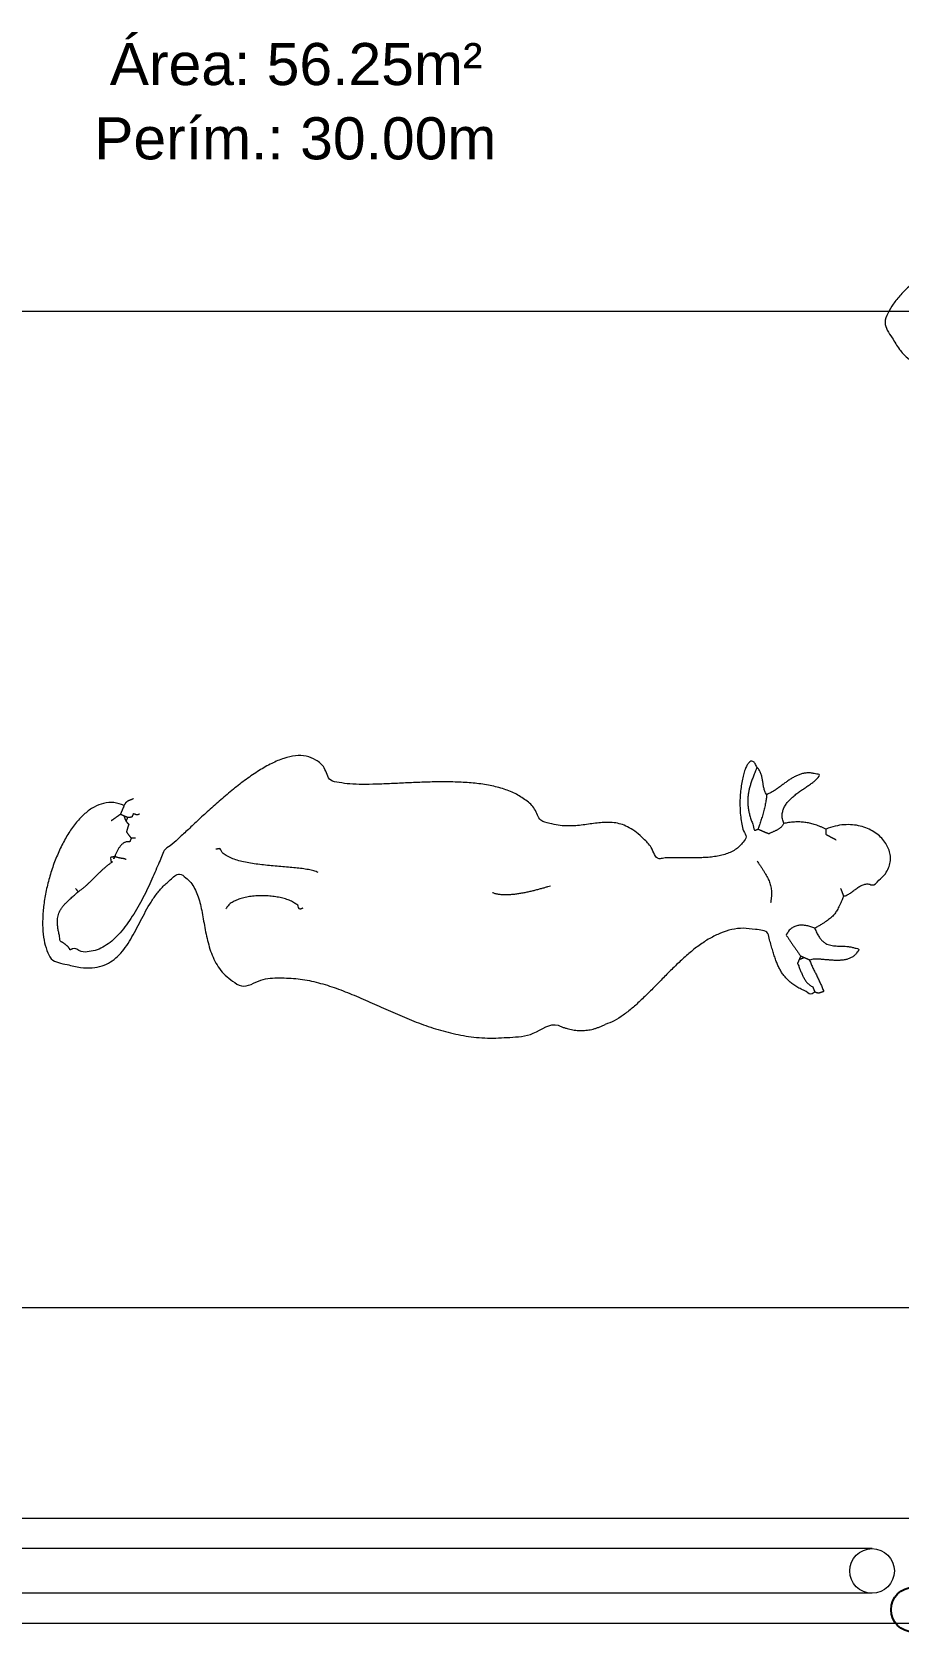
# Model space of a CAD drawing. Header units: metres. Extents: x 149 to 429, y -3 to 162.
# Drawn here: x 328.329 to 330.387, y 109.544 to 113.344 of the extents above; entities that cross this region are included whole.
import ezdxf

# ---------------------------------------------------------------- set-up
doc = ezdxf.new("R2010")
doc.units = ezdxf.units.M
doc.layers.add('1053_ARQ_BASE_MATADOURO_2_dwg', color=7, linetype='Continuous', lineweight=5, true_color=0x767676)
doc.layers.add('1053_ARQ_BASE_MATADOURO_dwg', color=7, linetype='Continuous', lineweight=5, true_color=0x767676)
doc.layers.add('A-COTAS', color=7, linetype='Continuous', lineweight=9)
doc.layers.add('A-PISO', color=7, linetype='Continuous', lineweight=5)
doc.styles.add('Arial_11', font='arial.ttf', dxfattribs={"height": 0.1})

# ---------------------------------------------------------------- blocks, each defined once
blk = doc.blocks.new('1053_ARQ_BASE_MATADOURO_dwg_arq geral tgov-4039641-TÉRREO 1_20 - Dependente 2')
at = {"layer": 'A-COTAS', "color": 253, "true_color": 0xaaaaaa}
blk.add_line((-12.3579, 29.4947), (5.2571, 29.4947), dxfattribs=at)
blk = doc.blocks.new('1053_ARQ_BASE_MATADOURO_dwg-3625622-TÉRREO 1_20 - Dependente 2')
blk.add_blockref('1053_ARQ_BASE_MATADOURO_dwg_arq geral tgov-4039641-TÉRREO 1_20 - Dependente 2', (130.2098, 83.186))
blk = doc.blocks.new('1053_ARQ_BASE_MATADOURO_2_dwg-3637054-TÉRREO 1_20 - Dependente 2')
at = {"layer": 'A-PISO', "color": 253, "true_color": 0xaaaaaa, "flags": 128}
for points in [[(124.0431, 76.6282), (124.0431, 77.1282), (119.2931, 77.1282)], [(118.3931, 76.6282), (124.0431, 76.6282), (124.0431, 76.3782), (118.6431, 76.3782)], [(123.9181, 76.5562), (118.5181, 76.5562), (113.4431, 76.5562)], [(123.9181, 76.4502), (118.5181, 76.4502), (113.4431, 76.4502)]]:
    blk.add_lwpolyline(points, dxfattribs=at)
at = {"layer": 'A-PISO', "color": 253, "true_color": 0xaaaaaa}
blk.add_circle((123.9181, 76.5032), 0.053, dxfattribs=at)
at = {"layer": 'A-PISO', "color": 253, "lineweight": 25, "true_color": 0xaaaaaa}
blk.add_circle((124.0163, 76.4112), 0.053, dxfattribs=at)
at = {"layer": 'A-PISO', "color": 253, "true_color": 0xaaaaaa}
for points, knots in [([(124.3295, 79.6017), (124.3257, 79.6095), (124.3184, 79.6245), (124.299, 79.6409), (124.2758, 79.6509), (124.2492, 79.6551), (124.2203, 79.6544), (124.1895, 79.6494), (124.1576, 79.6405), (124.1254, 79.6284), (124.0936, 79.6134), (124.063, 79.596), (124.0344, 79.5768), (124.0085, 79.5562), (123.9863, 79.5347), (123.968, 79.5128), (123.9557, 79.491), (123.9435, 79.4621), (123.9656, 79.4336), (123.981, 79.405), (124.0005, 79.3841), (124.0207, 79.3701), (124.042, 79.3623), (124.0639, 79.3597), (124.0863, 79.3611), (124.1092, 79.3655), (124.1325, 79.3718), (124.1563, 79.3792), (124.1805, 79.3868), (124.2052, 79.3936), (124.23, 79.3986), (124.2559, 79.4016), (124.2796, 79.3987), (124.3086, 79.3998), (124.3107, 79.3767), (124.3113, 79.3605), (124.3075, 79.3438), (124.3009, 79.3275), (124.2921, 79.3113), (124.2816, 79.295), (124.2701, 79.2784), (124.2582, 79.2615), (124.2464, 79.2442), (124.2354, 79.2263), (124.2257, 79.2078), (124.2181, 79.1884), (124.2131, 79.1682), (124.2112, 79.1466), (124.2143, 79.1248), (124.2198, 79.0911), (124.266, 79.0834), (124.2982, 79.0516), (124.3287, 79.0195), (124.3529, 78.9827), (124.3738, 78.9433), (124.3919, 78.9016), (124.4087, 78.8583), (124.4253, 78.8139), (124.4426, 78.7692), (124.462, 78.7247), (124.4846, 78.681), (124.5115, 78.639), (124.5436, 78.5988), (124.5839, 78.5631), (124.6255, 78.5248), (124.6782, 78.5202), (124.6867, 78.4953), (124.69, 78.4885), (124.6933, 78.482), (124.697, 78.4758), (124.7009, 78.4699), (124.7051, 78.4643), (124.7095, 78.4591), (124.7143, 78.4541), (124.7193, 78.4494), (124.7247, 78.445), (124.7304, 78.4409), (124.7364, 78.437), (124.7428, 78.4334), (124.7496, 78.4301), (124.7567, 78.427), (124.7616, 78.4252), (124.7641, 78.4243)], [0, 0, 0, 0, 0.025699, 0.049728, 0.07429, 0.10075, 0.129617, 0.160848, 0.194061, 0.228689, 0.264061, 0.299459, 0.334136, 0.367371, 0.398482, 0.426901, 0.452272, 0.474673, 0.514601, 0.547499, 0.57497, 0.598786, 0.62075, 0.642358, 0.664566, 0.687782, 0.71202, 0.737049, 0.762543, 0.788164, 0.813673, 0.839001, 0.86438, 0.890422, 0.90764, 0.924078, 0.940734, 0.958191, 0.97666, 0.996106, 1.016342, 1.037112, 1.05814, 1.079183, 1.100079, 1.120793, 1.141489, 1.162566, 1.184704, 1.208798, 1.256755, 1.301685, 1.345355, 1.389026, 1.433445, 1.478912, 1.525429, 1.572822, 1.62087, 1.669398, 1.71839, 1.768076, 1.819015, 1.87216, 1.928838, 1.990677, 1.998433, 2.005974, 2.013321, 2.020506, 2.027557, 2.034511, 2.041399, 2.048262, 2.055135, 2.062058, 2.069072, 2.076212, 2.083517, 2.091025, 2.098768, 2.106779, 2.106779, 2.106779, 2.106779]), ([(123.6451, 78.4115), (123.6437, 78.4147), (123.6414, 78.42), (123.6363, 78.4261), (123.6298, 78.4267), (123.6247, 78.4222), (123.6203, 78.4152), (123.6161, 78.4054), (123.6124, 78.3933), (123.6092, 78.3792), (123.6067, 78.3634), (123.605, 78.3466), (123.6042, 78.3291), (123.6045, 78.3113), (123.6058, 78.2937), (123.609, 78.2768), (123.6115, 78.2608), (123.6226, 78.2467), (123.612, 78.234), (123.604, 78.2238), (123.5933, 78.2157), (123.5815, 78.2093), (123.5685, 78.2046), (123.5547, 78.2011), (123.5401, 78.1988), (123.525, 78.1974), (123.5096, 78.1967), (123.4942, 78.1965), (123.4789, 78.1966), (123.464, 78.1968), (123.4498, 78.197), (123.4362, 78.1966), (123.4241, 78.1967), (123.404, 78.1906), (123.3964, 78.223), (123.3767, 78.2404), (123.3597, 78.2571), (123.3426, 78.2683), (123.326, 78.2758), (123.3096, 78.2798), (123.2933, 78.2812), (123.2772, 78.2807), (123.261, 78.2788), (123.2445, 78.2764), (123.2276, 78.2741), (123.21, 78.2724), (123.1917, 78.2721), (123.1722, 78.2736), (123.1526, 78.2788), (123.126, 78.2835), (123.1196, 78.3145), (123.0962, 78.334), (123.0705, 78.3505), (123.04, 78.3619), (123.0065, 78.3698), (122.9704, 78.3746), (122.9324, 78.3769), (122.8934, 78.3773), (122.854, 78.3764), (122.8151, 78.3747), (122.7774, 78.3729), (122.7417, 78.3713), (122.7089, 78.3708), (122.6792, 78.3714), (122.655, 78.3751), (122.6259, 78.379), (122.6212, 78.4111), (122.5988, 78.4295), (122.5748, 78.4397), (122.5482, 78.44), (122.5205, 78.4334), (122.4915, 78.4209), (122.4617, 78.4038), (122.4314, 78.383), (122.4013, 78.3597), (122.3718, 78.3349), (122.3435, 78.3096), (122.3169, 78.2851), (122.2928, 78.2622), (122.271, 78.2427), (122.2544, 78.2257), (122.2358, 78.2163), (122.2313, 78.198), (122.2232, 78.1811), (122.2151, 78.1613), (122.2057, 78.1403), (122.1954, 78.1183), (122.1841, 78.096), (122.1718, 78.0739), (122.1586, 78.0526), (122.1445, 78.0326), (122.1295, 78.0146), (122.1135, 77.999), (122.0966, 77.9866), (122.0786, 77.9774), (122.0595, 77.9736), (122.0394, 77.9714), (122.0263, 77.9832), (122.0195, 77.9804), (122.0191, 77.9802), (122.0187, 77.98), (122.0183, 77.9799), (122.0179, 77.9797), (122.0175, 77.9795), (122.0172, 77.9793), (122.0168, 77.9792), (122.0164, 77.979), (122.0161, 77.9789), (122.0157, 77.9787), (122.0154, 77.9785), (122.015, 77.9784), (122.0147, 77.9782), (122.0144, 77.9781), (122.0136, 77.9777), (122.0135, 77.9797), (122.0125, 77.9808), (122.0116, 77.9823), (122.0104, 77.9837), (122.0092, 77.9852), (122.0078, 77.9866), (122.0063, 77.988), (122.0048, 77.9894), (122.0032, 77.9907), (122.0016, 77.9919), (122, 77.9931), (121.9983, 77.9942), (121.9967, 77.9953), (121.9951, 77.9962), (121.9936, 77.997), (121.9886, 77.9989), (121.9902, 78.0097), (121.9866, 78.0192), (121.9852, 78.0289), (121.9841, 78.0374), (121.9837, 78.0452), (121.9841, 78.0524), (121.9852, 78.059), (121.9871, 78.0652), (121.9898, 78.0712), (121.9934, 78.077), (121.9978, 78.0828), (122.0031, 78.0887), (122.0093, 78.0949), (122.0164, 78.1015), (122.0245, 78.1086), (122.0302, 78.1135), (122.0332, 78.1161)], [0, 0, 0, 0, 0.010571, 0.017391, 0.022385, 0.028342, 0.036587, 0.047233, 0.060042, 0.074659, 0.090698, 0.107753, 0.125424, 0.143316, 0.161054, 0.178295, 0.194748, 0.21021, 0.224137, 0.237373, 0.250457, 0.263771, 0.277541, 0.291838, 0.306638, 0.321832, 0.337274, 0.352767, 0.368104, 0.383062, 0.397417, 0.410944, 0.423437, 0.434721, 0.46711, 0.494451, 0.517657, 0.537695, 0.55555, 0.572131, 0.588182, 0.6042, 0.620474, 0.637125, 0.654211, 0.671801, 0.690047, 0.709226, 0.729793, 0.752353, 0.782482, 0.8118, 0.842065, 0.874258, 0.908691, 0.945222, 0.983418, 1.02268, 1.062299, 1.101512, 1.139512, 1.175493, 1.208652, 1.238246, 1.263653, 1.284556, 1.317568, 1.344515, 1.369067, 1.39451, 1.422718, 1.454239, 1.488817, 1.525777, 1.564219, 1.60313, 1.641415, 1.677951, 1.711577, 1.741137, 1.765473, 1.783491, 1.799781, 1.81892, 1.840364, 1.863581, 1.88804, 1.913229, 1.938654, 1.96385, 1.988389, 2.01192, 2.034187, 2.055107, 2.074846, 2.093951, 2.113399, 2.134528, 2.134965, 2.135398, 2.135826, 2.13625, 2.136667, 2.13708, 2.137486, 2.137889, 2.138282, 2.138674, 2.139058, 2.139438, 2.139811, 2.140179, 2.140539, 2.140898, 2.142452, 2.144111, 2.145868, 2.147714, 2.149633, 2.151615, 2.153639, 2.155694, 2.157757, 2.159812, 2.16184, 2.163826, 2.165749, 2.167591, 2.169333, 2.170961, 2.182965, 2.193684, 2.203252, 2.211814, 2.219538, 2.226609, 2.233243, 2.239673, 2.246143, 2.252884, 2.260107, 2.267989, 2.276689, 2.286336, 2.297054, 2.308948, 2.308948, 2.308948, 2.308948]), ([(123.6451, 78.4115), (123.6436, 78.4079), (123.6406, 78.401), (123.6365, 78.3908), (123.6328, 78.3812), (123.6297, 78.372), (123.6271, 78.3631), (123.6251, 78.3545), (123.6237, 78.3461), (123.6229, 78.3377), (123.6227, 78.3293), (123.6232, 78.3207), (123.6243, 78.312), (123.6261, 78.3029), (123.6288, 78.2936), (123.6318, 78.2831), (123.6369, 78.2753), (123.6371, 78.2607), (123.6411, 78.2624), (123.6414, 78.2625), (123.6418, 78.2627), (123.6422, 78.2628), (123.6425, 78.263), (123.6429, 78.2631), (123.6433, 78.2633), (123.6437, 78.2634), (123.6441, 78.2636), (123.6445, 78.2637), (123.6449, 78.2639), (123.6453, 78.2641), (123.6457, 78.2642), (123.6461, 78.2644), (123.6465, 78.2645), (123.6468, 78.2647), (123.6469, 78.2647)], [0, 0, 0, 0, 0.0117195, 0.0226729, 0.032948, 0.042629, 0.0518187, 0.0606169, 0.0691427, 0.0775195, 0.0858853, 0.0943764, 0.1031379, 0.1123121, 0.1220337, 0.1324326, 0.1436315, 0.155747, 0.1561034, 0.1564727, 0.1568495, 0.1572393, 0.1576347, 0.1580393, 0.1584495, 0.158869, 0.1592904, 0.1597173, 0.1601479, 0.1605841, 0.1610222, 0.1614621, 0.161902, 0.1623475, 0.1623475, 0.1623475, 0.1623475]), ([(123.6675, 78.3466), (123.6668, 78.3479), (123.6653, 78.3506), (123.6636, 78.3547), (123.6622, 78.3589), (123.6611, 78.3631), (123.6602, 78.3674), (123.6595, 78.3716), (123.6588, 78.3759), (123.6582, 78.3802), (123.6575, 78.3844), (123.6566, 78.3886), (123.6556, 78.3927), (123.6543, 78.3967), (123.6527, 78.4007), (123.6507, 78.4045), (123.6482, 78.4082), (123.6462, 78.4104), (123.6451, 78.4115)], [0, 0, 0, 0, 0.00454523, 0.0089928, 0.01338563, 0.01775066, 0.02210137, 0.02644314, 0.03077251, 0.03508499, 0.03937227, 0.04363078, 0.04786344, 0.0520829, 0.05631649, 0.06060731, 0.06501681, 0.06962195, 0.06962195, 0.06962195, 0.06962195]), ([(123.7084, 78.2784), (123.7072, 78.2819), (123.7049, 78.2887), (123.7044, 78.2991), (123.7061, 78.3088), (123.7098, 78.3177), (123.7151, 78.326), (123.7217, 78.3336), (123.7292, 78.3408), (123.7374, 78.3476), (123.7461, 78.354), (123.7548, 78.36), (123.7633, 78.3658), (123.7714, 78.3714), (123.7787, 78.3767), (123.7852, 78.382), (123.7895, 78.3869), (123.7963, 78.3948), (123.7826, 78.3959), (123.7748, 78.3983), (123.7655, 78.3986), (123.757, 78.3977), (123.7488, 78.3956), (123.7409, 78.3926), (123.7332, 78.3888), (123.7257, 78.3844), (123.7184, 78.3795), (123.7112, 78.3744), (123.7041, 78.3691), (123.697, 78.3638), (123.6898, 78.3588), (123.6825, 78.3541), (123.6752, 78.3499), (123.67, 78.3477), (123.6675, 78.3466)], [0, 0, 0, 0, 0.011231, 0.0213345, 0.0308988, 0.0403986, 0.0501251, 0.0602117, 0.0706467, 0.0813397, 0.0921256, 0.1028194, 0.1132093, 0.1230803, 0.1322112, 0.1404225, 0.1475837, 0.1537046, 0.1639829, 0.1733994, 0.1822451, 0.1907688, 0.1991799, 0.2076115, 0.2161478, 0.2248129, 0.2336041, 0.2424777, 0.251381, 0.2602504, 0.2690294, 0.2776637, 0.286126, 0.2944156, 0.2944156, 0.2944156, 0.2944156]), ([(122.1425, 78.3212), (122.1343, 78.324), (122.1184, 78.3294), (122.0931, 78.3272), (122.0697, 78.3177), (122.0481, 78.3018), (122.0282, 78.2808), (122.01, 78.2554), (121.9939, 78.2266), (121.9798, 78.1951), (121.9681, 78.162), (121.9588, 78.128), (121.9523, 78.0942), (121.9488, 78.0613), (121.9483, 78.0304), (121.9511, 78.002), (121.9579, 77.9779), (121.9698, 77.9489), (122.0056, 77.9445), (122.0368, 77.9353), (122.0653, 77.9344), (122.0895, 77.9389), (122.11, 77.9485), (122.1273, 77.9623), (122.1421, 77.9792), (122.1551, 77.9985), (122.167, 78.0195), (122.1785, 78.0416), (122.1902, 78.0641), (122.2027, 78.0865), (122.2166, 78.1076), (122.2327, 78.1281), (122.2515, 78.1429), (122.2711, 78.1642), (122.289, 78.1494), (122.3009, 78.1385), (122.3101, 78.124), (122.317, 78.1079), (122.3224, 78.0902), (122.3266, 78.0713), (122.3302, 78.0515), (122.3338, 78.0311), (122.3378, 78.0105), (122.3428, 77.9901), (122.3491, 77.9702), (122.3575, 77.9511), (122.3683, 77.9333), (122.3823, 77.9169), (122.3999, 77.9037), (122.4278, 77.8838), (122.4657, 77.9112), (122.511, 77.9117), (122.5553, 77.9107), (122.5985, 77.902), (122.6411, 77.8891), (122.6836, 77.8726), (122.7261, 77.854), (122.7693, 77.8345), (122.8133, 77.8154), (122.8585, 77.7978), (122.9054, 77.7831), (122.9542, 77.7726), (123.0053, 77.7671), (123.0591, 77.7706), (123.1156, 77.7731), (123.1559, 77.8073), (123.1796, 77.7958), (123.1867, 77.7934), (123.1937, 77.7912), (123.2007, 77.7894), (123.2076, 77.788), (123.2145, 77.7871), (123.2214, 77.7865), (123.2283, 77.7864), (123.2352, 77.7867), (123.2421, 77.7874), (123.249, 77.7885), (123.256, 77.7901), (123.263, 77.7921), (123.2702, 77.7946), (123.2774, 77.7975), (123.2821, 77.7997), (123.2845, 77.8008)], [0, 0, 0, 0, 0.025699, 0.049728, 0.07429, 0.10075, 0.129617, 0.160848, 0.194061, 0.228689, 0.264061, 0.299459, 0.334136, 0.367371, 0.398482, 0.426901, 0.452272, 0.474673, 0.514601, 0.547499, 0.57497, 0.598786, 0.62075, 0.642358, 0.664566, 0.687782, 0.71202, 0.737049, 0.762543, 0.788164, 0.813673, 0.839001, 0.86438, 0.890422, 0.90764, 0.924078, 0.940734, 0.958191, 0.97666, 0.996106, 1.016342, 1.037112, 1.05814, 1.079183, 1.100079, 1.120793, 1.141489, 1.162566, 1.184704, 1.208798, 1.256755, 1.301685, 1.345355, 1.389026, 1.433445, 1.478912, 1.525429, 1.572822, 1.62087, 1.669398, 1.71839, 1.768076, 1.819015, 1.87216, 1.928838, 1.990677, 1.998433, 2.005974, 2.013321, 2.020506, 2.027557, 2.034511, 2.041399, 2.048262, 2.055135, 2.062058, 2.069072, 2.076212, 2.083517, 2.091025, 2.098768, 2.106779, 2.106779, 2.106779, 2.106779]), ([(122.1425, 78.3212), (122.1423, 78.3208), (122.1419, 78.3199), (122.1413, 78.3185), (122.1407, 78.3171), (122.1401, 78.3158), (122.1395, 78.3144), (122.1389, 78.3131), (122.1384, 78.3118), (122.1378, 78.3104), (122.1372, 78.3091), (122.1366, 78.3078), (122.1361, 78.3064), (122.1355, 78.3051), (122.1349, 78.3038), (122.1343, 78.3025), (122.1338, 78.3012), (122.1334, 78.3003), (122.1332, 78.2998)], [0, 0, 0, 0, 0.00149625, 0.00298463, 0.00446644, 0.005943, 0.00741169, 0.00887644, 0.01033594, 0.01179281, 0.01324312, 0.01469081, 0.01613456, 0.01757831, 0.01901681, 0.02045794, 0.02189512, 0.02333625, 0.02333625, 0.02333625, 0.02333625]), ([(122.1645, 78.3368), (122.1638, 78.3365), (122.1625, 78.336), (122.1606, 78.3353), (122.1588, 78.3347), (122.1571, 78.3341), (122.1555, 78.3335), (122.154, 78.3329), (122.1525, 78.3322), (122.1511, 78.3315), (122.1499, 78.3308), (122.1486, 78.3299), (122.1475, 78.3289), (122.1463, 78.3277), (122.1453, 78.3264), (122.1443, 78.3249), (122.1433, 78.3231), (122.1428, 78.3219), (122.1425, 78.3212)], [0, 0, 0, 0, 0.00214026, 0.00415857, 0.0060632, 0.00786836, 0.00958192, 0.01122185, 0.01279754, 0.01433271, 0.01583711, 0.01734321, 0.01887301, 0.02046357, 0.02214113, 0.02394277, 0.02590018, 0.02804716, 0.02804716, 0.02804716, 0.02804716]), ([(123.6675, 78.3466), (123.6675, 78.3455), (123.6676, 78.3429), (123.6672, 78.3389), (123.6666, 78.3342), (123.6657, 78.3291), (123.6646, 78.3236), (123.6633, 78.3178), (123.6618, 78.3118), (123.6602, 78.3057), (123.6586, 78.2996), (123.6568, 78.2936), (123.6551, 78.2878), (123.6533, 78.2823), (123.6516, 78.2771), (123.65, 78.2725), (123.6484, 78.2684), (123.6474, 78.2659), (123.6469, 78.2647)], [0, 0, 0, 0, 0.0034375, 0.00755779, 0.01228002, 0.01751275, 0.02316588, 0.02913778, 0.03533449, 0.04165586, 0.04800577, 0.05427946, 0.06038067, 0.06620786, 0.07166462, 0.07664712, 0.08105968, 0.08479972, 0.08479972, 0.08479972, 0.08479972]), ([(122.1332, 78.2998), (122.1327, 78.2995), (122.1318, 78.2989), (122.1304, 78.2979), (122.1291, 78.2969), (122.1277, 78.296), (122.1263, 78.295), (122.1249, 78.294), (122.1236, 78.293), (122.1222, 78.2921), (122.1208, 78.2911), (122.1194, 78.2901), (122.1181, 78.2892), (122.1167, 78.2882), (122.1153, 78.2872), (122.1139, 78.2862), (122.1126, 78.2853), (122.1117, 78.2846), (122.1112, 78.2843)], [0, 0, 0, 0, 0.00168214, 0.00336428, 0.00504643, 0.00673062, 0.00841276, 0.0100949, 0.01177704, 0.0134646, 0.01514674, 0.01682888, 0.01851102, 0.02019522, 0.02187736, 0.0235595, 0.02524164, 0.0269292, 0.0269292, 0.0269292, 0.0269292]), ([(122.1418, 78.2961), (122.1416, 78.2962), (122.1412, 78.2964), (122.1406, 78.2966), (122.1401, 78.2969), (122.1395, 78.2971), (122.139, 78.2973), (122.1384, 78.2976), (122.1379, 78.2978), (122.1374, 78.298), (122.1368, 78.2983), (122.1363, 78.2985), (122.1358, 78.2987), (122.1353, 78.2989), (122.1347, 78.2992), (122.1342, 78.2994), (122.1337, 78.2996), (122.1334, 78.2998), (122.1332, 78.2998)], [0, 0, 0, 0, 0.0006195, 0.00123375, 0.001840125, 0.002442562, 0.003035812, 0.003625125, 0.0042105, 0.004791937, 0.0053655, 0.005939063, 0.006507375, 0.007077, 0.007641375, 0.008207062, 0.008770125, 0.0093345, 0.0093345, 0.0093345, 0.0093345]), ([(122.1503, 78.2924), (122.1501, 78.2925), (122.1498, 78.2927), (122.1492, 78.2929), (122.1486, 78.2931), (122.1481, 78.2934), (122.1475, 78.2936), (122.147, 78.2939), (122.1465, 78.2941), (122.1459, 78.2943), (122.1454, 78.2945), (122.1449, 78.2948), (122.1443, 78.295), (122.1438, 78.2952), (122.1433, 78.2954), (122.1428, 78.2957), (122.1423, 78.2959), (122.1419, 78.296), (122.1418, 78.2961)], [0, 0, 0, 0, 0.0006195, 0.00123375, 0.001840125, 0.002442562, 0.003035812, 0.003625125, 0.0042105, 0.004791937, 0.0053655, 0.005939063, 0.006507375, 0.007077, 0.007641375, 0.008207062, 0.008770125, 0.0093345, 0.0093345, 0.0093345, 0.0093345]), ([(122.1418, 78.2961), (122.1418, 78.2959), (122.142, 78.2953), (122.1423, 78.2945), (122.1426, 78.2938), (122.1429, 78.293), (122.1431, 78.2922), (122.1434, 78.2914), (122.1437, 78.2907), (122.144, 78.2899), (122.1443, 78.2892), (122.1446, 78.2884), (122.1449, 78.2876), (122.1453, 78.2869), (122.1456, 78.2861), (122.1459, 78.2854), (122.1463, 78.2846), (122.1465, 78.2841), (122.1466, 78.2838)], [0, 0, 0, 0, 0.00083803, 0.00167131, 0.00250058, 0.00332608, 0.00414852, 0.00496722, 0.00578676, 0.00660349, 0.00742021, 0.00823975, 0.00905845, 0.00988089, 0.01070639, 0.01153567, 0.01236894, 0.01320697, 0.01320697, 0.01320697, 0.01320697]), ([(122.1503, 78.2924), (122.1502, 78.2922), (122.1501, 78.2918), (122.1498, 78.2913), (122.1496, 78.2907), (122.1494, 78.2902), (122.1491, 78.2896), (122.1489, 78.2891), (122.1486, 78.2885), (122.1484, 78.288), (122.1482, 78.2875), (122.148, 78.287), (122.1477, 78.2864), (122.1475, 78.2859), (122.1473, 78.2854), (122.1471, 78.2849), (122.1468, 78.2844), (122.1467, 78.284), (122.1466, 78.2838)], [0, 0, 0, 0, 0.000619501, 0.00123375, 0.001840125, 0.002442563, 0.003035813, 0.003625125, 0.004210501, 0.004791938, 0.0053655, 0.005939063, 0.006507376, 0.007077, 0.007641376, 0.008207062, 0.008770125, 0.0093345, 0.0093345, 0.0093345, 0.0093345]), ([(122.1466, 78.2838), (122.1467, 78.2837), (122.147, 78.2833), (122.1474, 78.2828), (122.1478, 78.2823), (122.1482, 78.2819), (122.1486, 78.2814), (122.149, 78.2809), (122.1494, 78.2804), (122.1498, 78.28), (122.1502, 78.2795), (122.1507, 78.279), (122.1511, 78.2786), (122.1515, 78.2781), (122.1519, 78.2777), (122.1523, 78.2772), (122.1527, 78.2767), (122.1534, 78.2762), (122.1527, 78.2751), (122.1525, 78.274), (122.1521, 78.2729), (122.1517, 78.2717), (122.1514, 78.2706), (122.151, 78.2695), (122.1507, 78.2683), (122.1503, 78.2672), (122.15, 78.2661), (122.1497, 78.2649), (122.1494, 78.2638), (122.149, 78.2627), (122.1487, 78.2616), (122.1484, 78.2605), (122.1482, 78.2594), (122.1476, 78.2582), (122.1486, 78.2573), (122.1492, 78.2563), (122.1499, 78.2554), (122.1506, 78.2544), (122.1513, 78.2535), (122.1519, 78.2525), (122.1526, 78.2516), (122.1533, 78.2506), (122.154, 78.2497), (122.1548, 78.2488), (122.1555, 78.2478), (122.1562, 78.2469), (122.1569, 78.246), (122.1577, 78.245), (122.1584, 78.2441), (122.1589, 78.2435), (122.1591, 78.2432)], [0, 0, 0, 0, 0.00064138, 0.00127964, 0.00191545, 0.00254823, 0.00317805, 0.00380553, 0.00443071, 0.00505121, 0.00567245, 0.00629314, 0.00691219, 0.00753069, 0.00814757, 0.00876445, 0.00938027, 0.00999356, 0.01118543, 0.0123799, 0.01357191, 0.01476377, 0.01595244, 0.01714096, 0.01832616, 0.01951005, 0.02068707, 0.0218618, 0.023032, 0.02420011, 0.02536021, 0.02651586, 0.02766622, 0.0288107, 0.02998827, 0.03116196, 0.03233379, 0.03350247, 0.03467096, 0.03583746, 0.03700537, 0.03817359, 0.03934249, 0.04051482, 0.04168918, 0.04286762, 0.04405045, 0.04523851, 0.04643111, 0.04762896, 0.04762896, 0.04762896, 0.04762896]), ([(122.1789, 78.3004), (122.1785, 78.3002), (122.1778, 78.3), (122.1768, 78.2996), (122.176, 78.2993), (122.1752, 78.299), (122.1745, 78.2989), (122.1738, 78.2987), (122.1731, 78.2987), (122.1724, 78.2987), (122.1717, 78.2988), (122.1709, 78.299), (122.1701, 78.2993), (122.1692, 78.2996), (122.1681, 78.3), (122.1669, 78.3005), (122.1657, 78.3008), (122.1642, 78.3022), (122.1639, 78.3011), (122.1637, 78.3006), (122.1634, 78.3), (122.1632, 78.2994), (122.1629, 78.2989), (122.1627, 78.2984), (122.1625, 78.2978), (122.1622, 78.2973), (122.162, 78.2968), (122.1618, 78.2962), (122.1616, 78.2957), (122.1613, 78.2952), (122.1611, 78.2947), (122.1609, 78.2941), (122.1606, 78.2937), (122.1605, 78.293), (122.1598, 78.2931), (122.1592, 78.293), (122.1585, 78.2929), (122.1579, 78.2929), (122.1572, 78.2928), (122.1566, 78.2928), (122.156, 78.2927), (122.1553, 78.2926), (122.1547, 78.2926), (122.1541, 78.2926), (122.1534, 78.2925), (122.1528, 78.2925), (122.1522, 78.2925), (122.1516, 78.2924), (122.1509, 78.2924), (122.1505, 78.2924), (122.1503, 78.2924)], [0, 0, 0, 0, 0.00116195, 0.00219032, 0.00310128, 0.00392015, 0.00466254, 0.00535935, 0.00603265, 0.0067134, 0.00742446, 0.00820211, 0.00906542, 0.01004318, 0.01115435, 0.01242373, 0.01386882, 0.01551469, 0.01613419, 0.01674844, 0.01735482, 0.01795725, 0.0185505, 0.01913982, 0.01972519, 0.02030663, 0.02088019, 0.02145375, 0.02202207, 0.02259169, 0.02315607, 0.02372175, 0.02428482, 0.02484919, 0.02548902, 0.02613229, 0.02677493, 0.0274182, 0.02805958, 0.02870033, 0.02933921, 0.02997747, 0.03060857, 0.03124256, 0.03187415, 0.03250338, 0.03312971, 0.03375319, 0.03437333, 0.03499183, 0.03499183, 0.03499183, 0.03499183]), ([(123.7084, 78.2784), (123.708, 78.2775), (123.7072, 78.2758), (123.7057, 78.2735), (123.704, 78.2713), (123.7021, 78.2694), (123.7001, 78.2676), (123.6979, 78.266), (123.6956, 78.2645), (123.6932, 78.2631), (123.6908, 78.2619), (123.6882, 78.2606), (123.6856, 78.2595), (123.683, 78.2583), (123.6804, 78.2572), (123.6778, 78.256), (123.6752, 78.2551), (123.6729, 78.253), (123.671, 78.2544), (123.6694, 78.2549), (123.6678, 78.2557), (123.6662, 78.2564), (123.6646, 78.2571), (123.663, 78.2577), (123.6614, 78.2584), (123.6598, 78.2591), (123.6581, 78.2598), (123.6565, 78.2605), (123.6549, 78.2612), (123.6533, 78.2619), (123.6517, 78.2626), (123.6501, 78.2633), (123.6485, 78.264), (123.6474, 78.2645), (123.6469, 78.2647)], [0, 0, 0, 0, 0.00287585, 0.0056514, 0.00836777, 0.01105314, 0.01373904, 0.01643754, 0.01916298, 0.02191665, 0.02470851, 0.02752614, 0.03036956, 0.03322814, 0.03609938, 0.03896841, 0.04183289, 0.04467968, 0.04643187, 0.04818012, 0.0499323, 0.05168055, 0.05343274, 0.05518099, 0.05693318, 0.05868143, 0.06043362, 0.06218186, 0.06393405, 0.0656823, 0.06743449, 0.06918274, 0.07093493, 0.07268318, 0.07268318, 0.07268318, 0.07268318]), ([(123.8087, 78.2651), (123.8065, 78.266), (123.8022, 78.2679), (123.7959, 78.2705), (123.7898, 78.2728), (123.7839, 78.2749), (123.7781, 78.2767), (123.7725, 78.2783), (123.7668, 78.2796), (123.7612, 78.2806), (123.7554, 78.2813), (123.7495, 78.2818), (123.7435, 78.2819), (123.7371, 78.2818), (123.7305, 78.2814), (123.7235, 78.2807), (123.7161, 78.2797), (123.711, 78.2788), (123.7084, 78.2784)], [0, 0, 0, 0, 0.0072307, 0.0140717, 0.0205824, 0.0268134, 0.0328275, 0.0386801, 0.0444359, 0.0501615, 0.0559287, 0.0618015, 0.0678547, 0.0741541, 0.0807752, 0.0877785, 0.0952361, 0.1032069, 0.1032069, 0.1032069, 0.1032069]), ([(123.8505, 78.1056), (123.8519, 78.106), (123.8547, 78.1066), (123.8588, 78.1084), (123.8628, 78.1105), (123.8667, 78.1131), (123.8707, 78.1159), (123.8746, 78.1189), (123.8785, 78.1218), (123.8824, 78.1247), (123.8864, 78.1275), (123.8905, 78.1299), (123.8947, 78.132), (123.899, 78.1335), (123.9034, 78.1345), (123.908, 78.1346), (123.9128, 78.1341), (123.9224, 78.1291), (123.9341, 78.1442), (123.9473, 78.1546), (123.9562, 78.1687), (123.9611, 78.1828), (123.9623, 78.1973), (123.96, 78.2114), (123.9546, 78.225), (123.9463, 78.2376), (123.9355, 78.249), (123.9223, 78.2589), (123.9071, 78.2668), (123.89, 78.2725), (123.8712, 78.2755), (123.8511, 78.2756), (123.8299, 78.2724), (123.816, 78.2676), (123.8087, 78.2651)], [0, 0, 0, 0, 0.0043035, 0.008717, 0.0132734, 0.0179821, 0.0228081, 0.0277167, 0.0326558, 0.0375776, 0.0424287, 0.0471823, 0.0518194, 0.0563579, 0.0608465, 0.0653953, 0.0701541, 0.0753188, 0.0957175, 0.1135074, 0.1293936, 0.1440861, 0.1582275, 0.1723348, 0.1867646, 0.2017346, 0.21736, 0.2336971, 0.2507931, 0.2687054, 0.287546, 0.3074743, 0.3287353, 0.3516369, 0.3516369, 0.3516369, 0.3516369]), ([(122.1591, 78.2432), (122.1591, 78.243), (122.1589, 78.2426), (122.1586, 78.242), (122.1584, 78.2415), (122.1582, 78.2409), (122.1579, 78.2404), (122.1577, 78.2398), (122.1575, 78.2393), (122.1572, 78.2388), (122.157, 78.2382), (122.1568, 78.2377), (122.1565, 78.2372), (122.1563, 78.2367), (122.1561, 78.2362), (122.1559, 78.2356), (122.1556, 78.2351), (122.1551, 78.2336), (122.1517, 78.2355), (122.1487, 78.2347), (122.1455, 78.2341), (122.1427, 78.2328), (122.14, 78.2312), (122.1375, 78.2292), (122.1351, 78.2269), (122.133, 78.2243), (122.1309, 78.2215), (122.1291, 78.2185), (122.1273, 78.2155), (122.1257, 78.2123), (122.1241, 78.2091), (122.1227, 78.206), (122.1213, 78.2029), (122.1204, 78.2008), (122.12, 78.1998)], [0, 0, 0, 0, 0.0006195, 0.00123375, 0.00184012, 0.00244256, 0.00303581, 0.00362513, 0.0042105, 0.00479194, 0.0053655, 0.00593906, 0.00650738, 0.007077, 0.00764138, 0.00820706, 0.00877013, 0.0093345, 0.01284917, 0.01613899, 0.01929714, 0.02240964, 0.02553667, 0.02872698, 0.03199974, 0.03536451, 0.03880992, 0.04232234, 0.04587616, 0.04944634, 0.05299456, 0.05648787, 0.05988732, 0.06315676, 0.06315676, 0.06315676, 0.06315676]), ([(122.1696, 78.2437), (122.1693, 78.2437), (122.1689, 78.2437), (122.1682, 78.2437), (122.1675, 78.2436), (122.1668, 78.2436), (122.1662, 78.2435), (122.1655, 78.2435), (122.1648, 78.2434), (122.1642, 78.2434), (122.1635, 78.2434), (122.1629, 78.2433), (122.1623, 78.2433), (122.1616, 78.2432), (122.161, 78.2432), (122.1604, 78.2432), (122.1598, 78.2432), (122.1593, 78.2432), (122.1591, 78.2432)], [0, 0, 0, 0, 0.00069321, 0.00138173, 0.00206264, 0.00274065, 0.00340868, 0.00407262, 0.00473125, 0.00538577, 0.0060297, 0.00667303, 0.0073093, 0.00794441, 0.00857192, 0.00919778, 0.00981792, 0.01043761, 0.01043761, 0.01043761, 0.01043761]), ([(123.8087, 78.2651), (123.8087, 78.2648), (123.8087, 78.2643), (123.8086, 78.2635), (123.8086, 78.2627), (123.8085, 78.2619), (123.8085, 78.2611), (123.8084, 78.2603), (123.8084, 78.2595), (123.8084, 78.2587), (123.8084, 78.2579), (123.8084, 78.2571), (123.8084, 78.2563), (123.8084, 78.2556), (123.8084, 78.2548), (123.8084, 78.254), (123.8084, 78.2533), (123.8082, 78.2521), (123.81, 78.2517), (123.8113, 78.2508), (123.8129, 78.25), (123.8144, 78.2491), (123.8159, 78.2483), (123.8174, 78.2475), (123.8189, 78.2467), (123.8205, 78.2459), (123.822, 78.245), (123.8235, 78.2442), (123.8251, 78.2434), (123.8266, 78.2426), (123.8282, 78.2418), (123.8297, 78.241), (123.8313, 78.2402), (123.8323, 78.2396), (123.8328, 78.2393)], [0, 0, 0, 0, 0.00079316, 0.00158557, 0.00238096, 0.00317701, 0.0039732, 0.00476927, 0.00556433, 0.00635692, 0.0071488, 0.0079361, 0.00872198, 0.00950217, 0.01027926, 0.01104966, 0.01181526, 0.01257291, 0.01427221, 0.0159811, 0.01769456, 0.01941496, 0.02113904, 0.02287026, 0.02460387, 0.02634336, 0.02808416, 0.02982977, 0.03157781, 0.03332816, 0.03507983, 0.03683392, 0.03858671, 0.04034323, 0.04034323, 0.04034323, 0.04034323]), ([(122.12, 78.1998), (122.1198, 78.1998), (122.1194, 78.1997), (122.1188, 78.1995), (122.1182, 78.1994), (122.1176, 78.1992), (122.117, 78.1991), (122.1164, 78.1989), (122.1157, 78.1988), (122.1151, 78.1987), (122.1145, 78.1985), (122.1139, 78.1984), (122.1133, 78.1982), (122.1127, 78.1981), (122.1121, 78.1979), (122.1115, 78.1978), (122.1109, 78.1976), (122.1098, 78.1976), (122.1104, 78.1959), (122.1102, 78.1947), (122.1103, 78.1935), (122.1103, 78.1925), (122.1103, 78.1916), (122.1104, 78.1909), (122.1105, 78.1902), (122.1107, 78.1897), (122.1109, 78.1892), (122.1112, 78.1888), (122.1115, 78.1885), (122.112, 78.1882), (122.1125, 78.1879), (122.113, 78.1876), (122.1137, 78.1873), (122.1142, 78.1871), (122.1144, 78.187)], [0, 0, 0, 0, 0.00062449, 0.00124898, 0.00187346, 0.00250032, 0.00312481, 0.00374929, 0.00437378, 0.00500064, 0.00562512, 0.00624961, 0.0068741, 0.00750096, 0.00812544, 0.00874993, 0.00937442, 0.01000127, 0.0115267, 0.01286528, 0.01403136, 0.01504146, 0.01591019, 0.01665694, 0.01729952, 0.01786156, 0.01836909, 0.01884967, 0.01933421, 0.01984992, 0.0204202, 0.02105921, 0.02178514, 0.02260545, 0.02260545, 0.02260545, 0.02260545]), ([(122.1181, 78.1955), (122.1182, 78.1956), (122.1182, 78.1958), (122.1184, 78.196), (122.1185, 78.1963), (122.1186, 78.1965), (122.1187, 78.1968), (122.1188, 78.197), (122.1189, 78.1973), (122.119, 78.1976), (122.1191, 78.1978), (122.1193, 78.1981), (122.1194, 78.1984), (122.1195, 78.1987), (122.1196, 78.199), (122.1198, 78.1992), (122.1199, 78.1995), (122.12, 78.1997), (122.12, 78.1998)], [0, 0, 0, 0, 0.000255939, 0.000515813, 0.000783563, 0.001057877, 0.001338751, 0.001624876, 0.00191625, 0.002208938, 0.002509501, 0.002811376, 0.003117189, 0.003424314, 0.003735376, 0.004045127, 0.004356189, 0.004667251, 0.004667251, 0.004667251, 0.004667251]), ([(122.12, 78.1998), (122.12, 78.1997), (122.1199, 78.1995), (122.1198, 78.1992), (122.1196, 78.199), (122.1195, 78.1987), (122.1194, 78.1984), (122.1193, 78.1981), (122.1191, 78.1978), (122.119, 78.1976), (122.1189, 78.1973), (122.1188, 78.197), (122.1187, 78.1968), (122.1186, 78.1965), (122.1185, 78.1963), (122.1184, 78.196), (122.1182, 78.1958), (122.1182, 78.1956), (122.1181, 78.1955)], [0, 0, 0, 0, 0.000311062, 0.000622124, 0.000931875, 0.001242937, 0.001550062, 0.001855874, 0.00215775, 0.002458312, 0.002751, 0.003042375, 0.003328499, 0.003609374, 0.003883687, 0.004151438, 0.004411312, 0.004667251, 0.004667251, 0.004667251, 0.004667251]), ([(122.1474, 78.1927), (122.1469, 78.1929), (122.1459, 78.1933), (122.1443, 78.1938), (122.1428, 78.1942), (122.1413, 78.1946), (122.1399, 78.1949), (122.1384, 78.1951), (122.1369, 78.1953), (122.1353, 78.1955), (122.1337, 78.1958), (122.132, 78.1961), (122.1303, 78.1964), (122.1285, 78.1969), (122.1265, 78.1974), (122.1245, 78.1981), (122.1223, 78.1989), (122.1208, 78.1995), (122.12, 78.1998)], [0, 0, 0, 0, 0.00169772, 0.00331404, 0.00486952, 0.00639013, 0.00789061, 0.00939662, 0.0109203, 0.01248356, 0.0140953, 0.01577935, 0.01755012, 0.01942984, 0.02143357, 0.02358884, 0.02591343, 0.02843524, 0.02843524, 0.02843524, 0.02843524]), ([(122.6032, 78.1619), (122.5996, 78.1632), (122.592, 78.1661), (122.5792, 78.1688), (122.5647, 78.1711), (122.5489, 78.1729), (122.532, 78.1745), (122.5143, 78.1759), (122.4962, 78.1774), (122.4781, 78.1791), (122.4601, 78.1811), (122.4427, 78.1836), (122.4262, 78.1867), (122.4109, 78.1907), (122.397, 78.1954), (122.3852, 78.2022), (122.3741, 78.2071), (122.3715, 78.2194), (122.3674, 78.2183), (122.3668, 78.2182), (122.3663, 78.2181), (122.3658, 78.218), (122.3653, 78.2179), (122.3647, 78.2178), (122.3642, 78.2177), (122.3637, 78.2176), (122.3632, 78.2175), (122.3627, 78.2174), (122.3621, 78.2173), (122.3616, 78.2172), (122.3611, 78.2172), (122.3606, 78.2171), (122.3601, 78.217), (122.3598, 78.217), (122.3596, 78.217)], [0, 0, 0, 0, 0.0113432, 0.0244627, 0.0391702, 0.0552099, 0.0722892, 0.0901066, 0.1083461, 0.1266969, 0.1448451, 0.1625035, 0.1793911, 0.1952726, 0.2099632, 0.2233896, 0.2356395, 0.2470831, 0.2476195, 0.248156, 0.2486917, 0.2492281, 0.2497623, 0.2502957, 0.2508269, 0.2513606, 0.2518866, 0.2524119, 0.2529343, 0.2534538, 0.2539698, 0.2544824, 0.2549909, 0.2555007, 0.2555007, 0.2555007, 0.2555007]), ([(122.1144, 78.187), (122.1125, 78.1856), (122.1086, 78.183), (122.103, 78.1787), (122.0976, 78.1743), (122.0924, 78.1698), (122.0874, 78.1652), (122.0825, 78.1604), (122.0777, 78.1557), (122.073, 78.1509), (122.0683, 78.1462), (122.0636, 78.1415), (122.0588, 78.1369), (122.054, 78.1324), (122.0491, 78.128), (122.044, 78.1238), (122.0387, 78.1198), (122.035, 78.1173), (122.0332, 78.1161)], [0, 0, 0, 0, 0.0071171, 0.014136, 0.021075, 0.0279528, 0.0347765, 0.0415599, 0.048304, 0.0550163, 0.0616938, 0.0683465, 0.074972, 0.0815793, 0.0881712, 0.0947661, 0.1013758, 0.1080243, 0.1080243, 0.1080243, 0.1080243]), ([(122.1177, 78.1946), (122.1177, 78.1946), (122.1178, 78.1947), (122.1178, 78.1947), (122.1178, 78.1948), (122.1179, 78.1949), (122.1179, 78.195), (122.118, 78.1951), (122.1181, 78.1953), (122.1181, 78.1955), (122.1181, 78.1955)], [0.001000124, 0.001000124, 0.001000124, 0.001000124, 0.001015873, 0.001063123, 0.001141874, 0.001250811, 0.001392561, 0.001563185, 0.001767936, 0.002000247, 0.002000247, 0.002000247, 0.002000247]), ([(122.1181, 78.1955), (122.1181, 78.1955), (122.1181, 78.1953), (122.118, 78.1951), (122.1179, 78.195), (122.1179, 78.1949), (122.1178, 78.1948), (122.1178, 78.1947), (122.1178, 78.1947), (122.1177, 78.1946), (122.1177, 78.1946)], [0, 0, 0, 0, 0.000232312, 0.000437062, 0.000607686, 0.000749436, 0.000858374, 0.000937124, 0.000984374, 0.001000124, 0.001000124, 0.001000124, 0.001000124]), ([(123.6449, 78.1896), (123.6464, 78.1872), (123.6494, 78.1826), (123.6539, 78.1759), (123.658, 78.1696), (123.6618, 78.1637), (123.6652, 78.158), (123.6684, 78.1526), (123.6711, 78.1472), (123.6735, 78.1418), (123.6755, 78.1363), (123.6771, 78.1307), (123.6783, 78.1249), (123.679, 78.1188), (123.6793, 78.1123), (123.6791, 78.1053), (123.6784, 78.0978), (123.6776, 78.0926), (123.6772, 78.0899)], [0, 0, 0, 0, 0.008568, 0.0165618, 0.0240385, 0.0310602, 0.0376856, 0.0439819, 0.050021, 0.0558813, 0.061653, 0.0674354, 0.0733355, 0.0794663, 0.0859445, 0.0928831, 0.1003934, 0.1085838, 0.1085838, 0.1085838, 0.1085838]), ([(122.0268, 78.1239), (122.0269, 78.1238), (122.0272, 78.1234), (122.0276, 78.1229), (122.028, 78.1224), (122.0284, 78.1219), (122.0288, 78.1214), (122.0292, 78.1209), (122.0296, 78.1204), (122.0299, 78.1199), (122.0304, 78.1194), (122.0308, 78.1189), (122.0312, 78.1184), (122.0316, 78.1179), (122.032, 78.1175), (122.0324, 78.117), (122.0328, 78.1165), (122.0331, 78.1162), (122.0332, 78.1161)], [0, 0, 0, 0, 0.00064327, 0.00128654, 0.00192918, 0.00257246, 0.00321383, 0.00385458, 0.00449346, 0.00512825, 0.00576284, 0.00639683, 0.00702842, 0.00765765, 0.00828398, 0.00890746, 0.0095276, 0.01014252, 0.01014252, 0.01014252, 0.01014252]), ([(123.1545, 78.1297), (123.1523, 78.129), (123.1476, 78.1276), (123.1402, 78.1255), (123.1322, 78.1232), (123.1236, 78.1209), (123.1146, 78.1186), (123.1053, 78.1163), (123.0958, 78.1142), (123.0861, 78.1124), (123.0765, 78.1108), (123.0669, 78.1096), (123.0575, 78.1088), (123.0483, 78.1085), (123.0396, 78.1087), (123.0313, 78.1097), (123.0236, 78.1112), (123.0189, 78.113), (123.0165, 78.1139)], [0, 0, 0, 0, 0.006991, 0.0147354, 0.0231225, 0.0320282, 0.0413461, 0.0509557, 0.0607474, 0.0706087, 0.0804411, 0.0901357, 0.0996013, 0.1087491, 0.1175116, 0.1258292, 0.1336777, 0.1410678, 0.1410678, 0.1410678, 0.1410678]), ([(123.8435, 78.1239), (123.8436, 78.1235), (123.8439, 78.1228), (123.8443, 78.1217), (123.8447, 78.1205), (123.8451, 78.1194), (123.8456, 78.1182), (123.846, 78.1171), (123.8464, 78.116), (123.8469, 78.1148), (123.8473, 78.1137), (123.8477, 78.1125), (123.8482, 78.1114), (123.8487, 78.1102), (123.8491, 78.1091), (123.8496, 78.1079), (123.85, 78.1068), (123.8503, 78.106), (123.8505, 78.1056)], [0, 0, 0, 0, 0.00119805, 0.0023986, 0.00360366, 0.00481506, 0.00603112, 0.00724981, 0.00847033, 0.00969637, 0.01092521, 0.01215493, 0.0133865, 0.01462084, 0.01585798, 0.01709418, 0.01833038, 0.01956844, 0.01956844, 0.01956844, 0.01956844]), ([(122.5663, 78.0769), (122.5662, 78.0768), (122.5659, 78.0767), (122.5655, 78.0765), (122.5651, 78.0764), (122.5647, 78.0762), (122.5643, 78.0761), (122.5639, 78.0759), (122.5635, 78.0757), (122.5631, 78.0756), (122.5627, 78.0754), (122.5623, 78.0753), (122.5619, 78.0751), (122.5616, 78.075), (122.5612, 78.0749), (122.5608, 78.0747), (122.5605, 78.0746), (122.5576, 78.0733), (122.5566, 78.084), (122.5483, 78.0879), (122.5394, 78.094), (122.5282, 78.0982), (122.5157, 78.1018), (122.5021, 78.1044), (122.4878, 78.106), (122.4731, 78.1067), (122.4584, 78.1064), (122.4439, 78.1052), (122.4302, 78.1029), (122.4175, 78.0996), (122.4061, 78.0953), (122.3965, 78.0899), (122.3886, 78.0835), (122.3854, 78.0779), (122.3839, 78.0753)], [0, 0, 0, 0, 0.0004399, 0.0008798, 0.0013179, 0.0017578, 0.0021921, 0.0026246, 0.0030515, 0.0034766, 0.0038905, 0.0043026, 0.0047072, 0.0051044, 0.0054924, 0.005871, 0.0062385, 0.0066005, 0.0150594, 0.0244923, 0.0351755, 0.04711, 0.0601391, 0.0740412, 0.0885442, 0.1033634, 0.1181979, 0.1327614, 0.1467669, 0.1599605, 0.1721269, 0.1831475, 0.1930508, 0.2021493, 0.2021493, 0.2021493, 0.2021493]), ([(123.8505, 78.1056), (123.8493, 78.1028), (123.847, 78.0976), (123.8437, 78.0902), (123.8407, 78.0836), (123.8379, 78.0778), (123.8352, 78.0727), (123.8324, 78.0681), (123.8295, 78.0639), (123.8264, 78.0601), (123.8229, 78.0565), (123.8191, 78.0531), (123.8147, 78.0497), (123.8097, 78.0462), (123.804, 78.0424), (123.7975, 78.0384), (123.7901, 78.0339), (123.7849, 78.0308), (123.7821, 78.0292)], [0, 0, 0, 0, 0.0091193, 0.0171887, 0.0243486, 0.030738, 0.0365084, 0.0418097, 0.0468059, 0.0516646, 0.0565682, 0.061684, 0.0671878, 0.0732363, 0.0799898, 0.087589, 0.0961828, 0.1059067, 0.1059067, 0.1059067, 0.1059067]), ([(123.7823, 77.8779), (123.7821, 77.8778), (123.7818, 77.8777), (123.7814, 77.8774), (123.7809, 77.8771), (123.7805, 77.8768), (123.78, 77.8765), (123.7795, 77.8763), (123.7791, 77.876), (123.7786, 77.8757), (123.7782, 77.8754), (123.7778, 77.8751), (123.7773, 77.8748), (123.7769, 77.8745), (123.7765, 77.8743), (123.776, 77.874), (123.7756, 77.8737), (123.7715, 77.8704), (123.7618, 77.8806), (123.7501, 77.884), (123.7393, 77.8905), (123.73, 77.8965), (123.7217, 77.9031), (123.7145, 77.91), (123.7082, 77.9175), (123.7027, 77.9255), (123.6978, 77.9341), (123.6935, 77.9434), (123.6895, 77.9534), (123.6858, 77.9643), (123.6821, 77.976), (123.6786, 77.9889), (123.6742, 78.0021), (123.6723, 78.0248), (123.6402, 78.0259), (123.6132, 78.0308), (123.5845, 78.0269), (123.5578, 78.0184), (123.5319, 78.0054), (123.507, 77.9889), (123.4829, 77.9697), (123.4595, 77.9485), (123.4366, 77.9262), (123.4143, 77.9034), (123.3923, 77.8809), (123.3707, 77.8596), (123.3493, 77.84), (123.328, 77.8232), (123.3068, 77.8094), (123.2917, 77.8036), (123.2845, 77.8008)], [0, 0, 0, 0, 0.0005419, 0.0010784, 0.0016149, 0.0021506, 0.0026855, 0.0032182, 0.0037493, 0.0042783, 0.0048098, 0.0053343, 0.0058567, 0.0063755, 0.0068923, 0.0074041, 0.0079133, 0.0084178, 0.0230655, 0.0363495, 0.048468, 0.0596256, 0.0700483, 0.0799668, 0.089622, 0.0992476, 0.1090601, 0.119255, 0.1300013, 0.1414479, 0.1537237, 0.1669436, 0.1812182, 0.196651, 0.2278357, 0.2565641, 0.284317, 0.3122136, 0.3409369, 0.3707541, 0.4016318, 0.4333204, 0.4654458, 0.4975436, 0.5291184, 0.5596715, 0.588736, 0.615937, 0.6410652, 0.6642098, 0.6642098, 0.6642098, 0.6642098]), ([(123.7821, 78.0292), (123.7805, 78.0298), (123.7774, 78.0311), (123.7726, 78.0328), (123.7678, 78.0342), (123.7629, 78.0354), (123.758, 78.0362), (123.7532, 78.0366), (123.7484, 78.0366), (123.7437, 78.0362), (123.7392, 78.0354), (123.7349, 78.034), (123.7307, 78.0321), (123.7268, 78.0295), (123.7232, 78.0264), (123.7197, 78.0226), (123.7173, 78.0182), (123.713, 78.0135), (123.7168, 78.0099), (123.7186, 78.0068), (123.7208, 78.0036), (123.7229, 78.0005), (123.725, 77.9974), (123.7271, 77.9942), (123.7292, 77.9911), (123.7313, 77.988), (123.7335, 77.9849), (123.7356, 77.9818), (123.7377, 77.9786), (123.7399, 77.9755), (123.742, 77.9724), (123.7441, 77.9693), (123.7462, 77.9662), (123.7477, 77.9642), (123.7484, 77.9631)], [0, 0, 0, 0, 0.0050781, 0.0101611, 0.0152203, 0.020229, 0.0251688, 0.0300182, 0.0347755, 0.0394408, 0.0440355, 0.0485843, 0.0531352, 0.0577492, 0.0625111, 0.0675039, 0.0728274, 0.0785776, 0.0823714, 0.0861636, 0.0899496, 0.093734, 0.0975136, 0.1012917, 0.1050683, 0.1088421, 0.1126112, 0.1163815, 0.1201471, 0.1239139, 0.1276774, 0.1314421, 0.1352068, 0.1389715, 0.1389715, 0.1389715, 0.1389715]), ([(123.7821, 78.0292), (123.7836, 78.0255), (123.7864, 78.0188), (123.7915, 78.0099), (123.7967, 78.0028), (123.8022, 77.9974), (123.8079, 77.9933), (123.8139, 77.9906), (123.8201, 77.9888), (123.8264, 77.9878), (123.833, 77.9872), (123.8399, 77.987), (123.847, 77.9869), (123.8543, 77.9866), (123.8619, 77.9858), (123.8702, 77.9847), (123.8773, 77.9821), (123.8901, 77.9806), (123.8818, 77.9711), (123.8773, 77.9653), (123.8706, 77.9604), (123.8635, 77.9571), (123.8558, 77.9549), (123.8476, 77.9536), (123.8391, 77.953), (123.8304, 77.9531), (123.8216, 77.9535), (123.8129, 77.9542), (123.8044, 77.955), (123.7963, 77.9557), (123.7887, 77.9561), (123.7817, 77.9561), (123.7753, 77.9556), (123.7716, 77.9544), (123.7698, 77.9538)], [0, 0, 0, 0, 0.0118376, 0.0219257, 0.0305861, 0.0381701, 0.0450255, 0.0514897, 0.0578321, 0.0642461, 0.0708371, 0.0776688, 0.084757, 0.0921224, 0.0997885, 0.1078129, 0.116293, 0.1253713, 0.1342242, 0.1423501, 0.1501659, 0.1579821, 0.1659954, 0.1742806, 0.1828287, 0.1915662, 0.2003895, 0.2091536, 0.2177128, 0.2259123, 0.2336036, 0.2406499, 0.2469581, 0.2525077, 0.2525077, 0.2525077, 0.2525077]), ([(123.7447, 77.9546), (123.7446, 77.9544), (123.7444, 77.954), (123.7442, 77.9535), (123.744, 77.953), (123.7438, 77.9525), (123.7435, 77.952), (123.7433, 77.9515), (123.7431, 77.9509), (123.7429, 77.9504), (123.7426, 77.9499), (123.7424, 77.9494), (123.7422, 77.9489), (123.742, 77.9484), (123.7417, 77.9478), (123.7415, 77.9473), (123.7413, 77.9468), (123.7405, 77.9451), (123.7433, 77.9423), (123.7444, 77.9383), (123.7461, 77.9342), (123.7477, 77.9301), (123.7493, 77.926), (123.751, 77.9219), (123.7528, 77.9179), (123.7546, 77.914), (123.7567, 77.9102), (123.7588, 77.9066), (123.7612, 77.9032), (123.7639, 77.9), (123.7668, 77.897), (123.7701, 77.8945), (123.7732, 77.8918), (123.7772, 77.8914), (123.7777, 77.8894), (123.778, 77.8886), (123.7783, 77.8878), (123.7785, 77.8871), (123.7788, 77.8863), (123.7791, 77.8855), (123.7794, 77.8848), (123.7797, 77.884), (123.78, 77.8832), (123.7803, 77.8825), (123.7806, 77.8817), (123.7809, 77.881), (123.7813, 77.8802), (123.7816, 77.8795), (123.7819, 77.8787), (123.7822, 77.8782), (123.7823, 77.8779)], [0, 0, 0, 0, 0.00056306, 0.00112613, 0.00168919, 0.00225225, 0.00281531, 0.00337838, 0.00394144, 0.00450056, 0.00506362, 0.00562669, 0.00618975, 0.00675281, 0.00731587, 0.00787894, 0.008442, 0.00900113, 0.01332321, 0.0176986, 0.02210975, 0.0265367, 0.03096363, 0.03537534, 0.03975273, 0.04408537, 0.0483627, 0.05258209, 0.05674979, 0.06088034, 0.0649954, 0.06913602, 0.07334712, 0.0776958, 0.07853314, 0.07936641, 0.08019582, 0.08102121, 0.08184469, 0.08266427, 0.08348289, 0.08429959, 0.0851163, 0.08593492, 0.0867545, 0.08757798, 0.08840337, 0.08923278, 0.09006605, 0.09090339, 0.09090339, 0.09090339, 0.09090339]), ([(123.7484, 77.9631), (123.7483, 77.9629), (123.7481, 77.9626), (123.7479, 77.962), (123.7476, 77.9614), (123.7474, 77.9609), (123.7472, 77.9603), (123.7469, 77.9598), (123.7467, 77.9593), (123.7465, 77.9587), (123.7462, 77.9582), (123.746, 77.9577), (123.7458, 77.9571), (123.7456, 77.9566), (123.7453, 77.9561), (123.7451, 77.9556), (123.7449, 77.9551), (123.7447, 77.9547), (123.7447, 77.9546)], [0, 0, 0, 0, 0.000622124, 0.001236375, 0.001845375, 0.002445188, 0.003042375, 0.003630375, 0.00421575, 0.004793249, 0.00537075, 0.005942999, 0.006513937, 0.007080936, 0.007647937, 0.008211, 0.008774062, 0.0093345, 0.0093345, 0.0093345, 0.0093345]), ([(123.7569, 77.9594), (123.7567, 77.9593), (123.7561, 77.9591), (123.7553, 77.9588), (123.7545, 77.9585), (123.7537, 77.9581), (123.7529, 77.9578), (123.7522, 77.9575), (123.7514, 77.9572), (123.7506, 77.9569), (123.7499, 77.9566), (123.7491, 77.9563), (123.7484, 77.956), (123.7476, 77.9557), (123.7469, 77.9554), (123.7461, 77.9551), (123.7454, 77.9549), (123.7449, 77.9547), (123.7447, 77.9546)], [0, 0, 0, 0, 0.00087982, 0.0017485, 0.00260975, 0.00345802, 0.00430257, 0.00513413, 0.00596197, 0.00677868, 0.00759539, 0.00840467, 0.0092121, 0.01001396, 0.01081582, 0.01161211, 0.0124084, 0.01320098, 0.01320098, 0.01320098, 0.01320098]), ([(123.7569, 77.9594), (123.7567, 77.9595), (123.7564, 77.9597), (123.7558, 77.9599), (123.7552, 77.9601), (123.7547, 77.9604), (123.7541, 77.9606), (123.7536, 77.9609), (123.7531, 77.9611), (123.7525, 77.9613), (123.752, 77.9615), (123.7515, 77.9618), (123.751, 77.962), (123.7504, 77.9622), (123.7499, 77.9625), (123.7494, 77.9627), (123.7489, 77.9629), (123.7485, 77.963), (123.7484, 77.9631)], [0, 0, 0, 0, 0.000622125, 0.001236375, 0.001845375, 0.002445188, 0.003042375, 0.003630375, 0.00421575, 0.00479325, 0.00537075, 0.005943, 0.006513938, 0.007080937, 0.007647938, 0.008211, 0.008774063, 0.0093345, 0.0093345, 0.0093345, 0.0093345]), ([(123.7698, 77.9538), (123.7695, 77.954), (123.769, 77.9542), (123.7682, 77.9545), (123.7674, 77.9549), (123.7666, 77.9552), (123.7658, 77.9556), (123.765, 77.9559), (123.7642, 77.9563), (123.7634, 77.9566), (123.7626, 77.957), (123.7617, 77.9573), (123.7609, 77.9577), (123.7601, 77.958), (123.7593, 77.9584), (123.7585, 77.9587), (123.7577, 77.9591), (123.7572, 77.9593), (123.7569, 77.9594)], [0, 0, 0, 0, 0.00087806, 0.00175219, 0.00262631, 0.00350044, 0.0043785, 0.00525263, 0.00612675, 0.00700088, 0.00787894, 0.00875306, 0.00962719, 0.01050131, 0.01137938, 0.0122535, 0.01312763, 0.01400175, 0.01400175, 0.01400175, 0.01400175]), ([(123.7698, 77.9538), (123.7704, 77.9522), (123.7715, 77.949), (123.7735, 77.9443), (123.7756, 77.9395), (123.7777, 77.9348), (123.78, 77.9302), (123.7822, 77.9255), (123.7846, 77.9209), (123.7869, 77.9163), (123.7892, 77.9117), (123.7914, 77.9071), (123.7936, 77.9025), (123.7958, 77.8978), (123.7977, 77.8932), (123.7998, 77.8885), (123.8007, 77.8842), (123.8044, 77.8791), (123.8006, 77.8784), (123.7989, 77.8776), (123.7971, 77.877), (123.7957, 77.8765), (123.7943, 77.876), (123.7932, 77.8757), (123.7921, 77.8755), (123.7911, 77.8754), (123.7901, 77.8754), (123.7892, 77.8755), (123.7882, 77.8757), (123.7872, 77.8759), (123.7862, 77.8763), (123.785, 77.8768), (123.7837, 77.8773), (123.7828, 77.8777), (123.7823, 77.8779)], [0, 0, 0, 0, 0.005136, 0.0102834, 0.0154428, 0.0206125, 0.0257886, 0.0309663, 0.0361392, 0.041304, 0.0464532, 0.0515831, 0.0566861, 0.0617602, 0.0667993, 0.0718035, 0.0767732, 0.0817103, 0.0840379, 0.0860816, 0.0878758, 0.0894444, 0.0908231, 0.0920396, 0.0931296, 0.0941237, 0.0950701, 0.0960007, 0.0969582, 0.097978, 0.0990969, 0.1003419, 0.101745, 0.1033305, 0.1033305, 0.1033305, 0.1033305])]:
    blk.add_open_spline(points, degree=3, knots=knots, dxfattribs=at)
at = {"layer": 'A-PISO', "char_height": 0.1, "attachment_point": 1, "line_spacing_factor": 0.941778, "style": 'Arial_11'}
for s, insert, width in [('Área: 56.25m²', (122.1081, 80.1317), 1.057761), ('Perím.: 30.00m', (122.0712, 79.9553), 1.141011)]:
    blk.add_mtext(s, dxfattribs=dict(at, insert=insert, width=width))

msp = doc.modelspace()

# ---------------------------------------------------------------- block references
at = {"layer": '1053_ARQ_BASE_MATADOURO_2_dwg', "color": 253, "true_color": 0xaaaaaa}
msp.add_blockref('1053_ARQ_BASE_MATADOURO_2_dwg-3637054-TÉRREO 1_20 - Dependente 2', (206.405, 33.186), dxfattribs=at)
at = {"layer": '1053_ARQ_BASE_MATADOURO_dwg', "color": 253, "true_color": 0xaaaaaa}
msp.add_blockref('1053_ARQ_BASE_MATADOURO_dwg-3625622-TÉRREO 1_20 - Dependente 2', (206.405, 0), dxfattribs=at)

doc.saveas('drawing.dxf')
